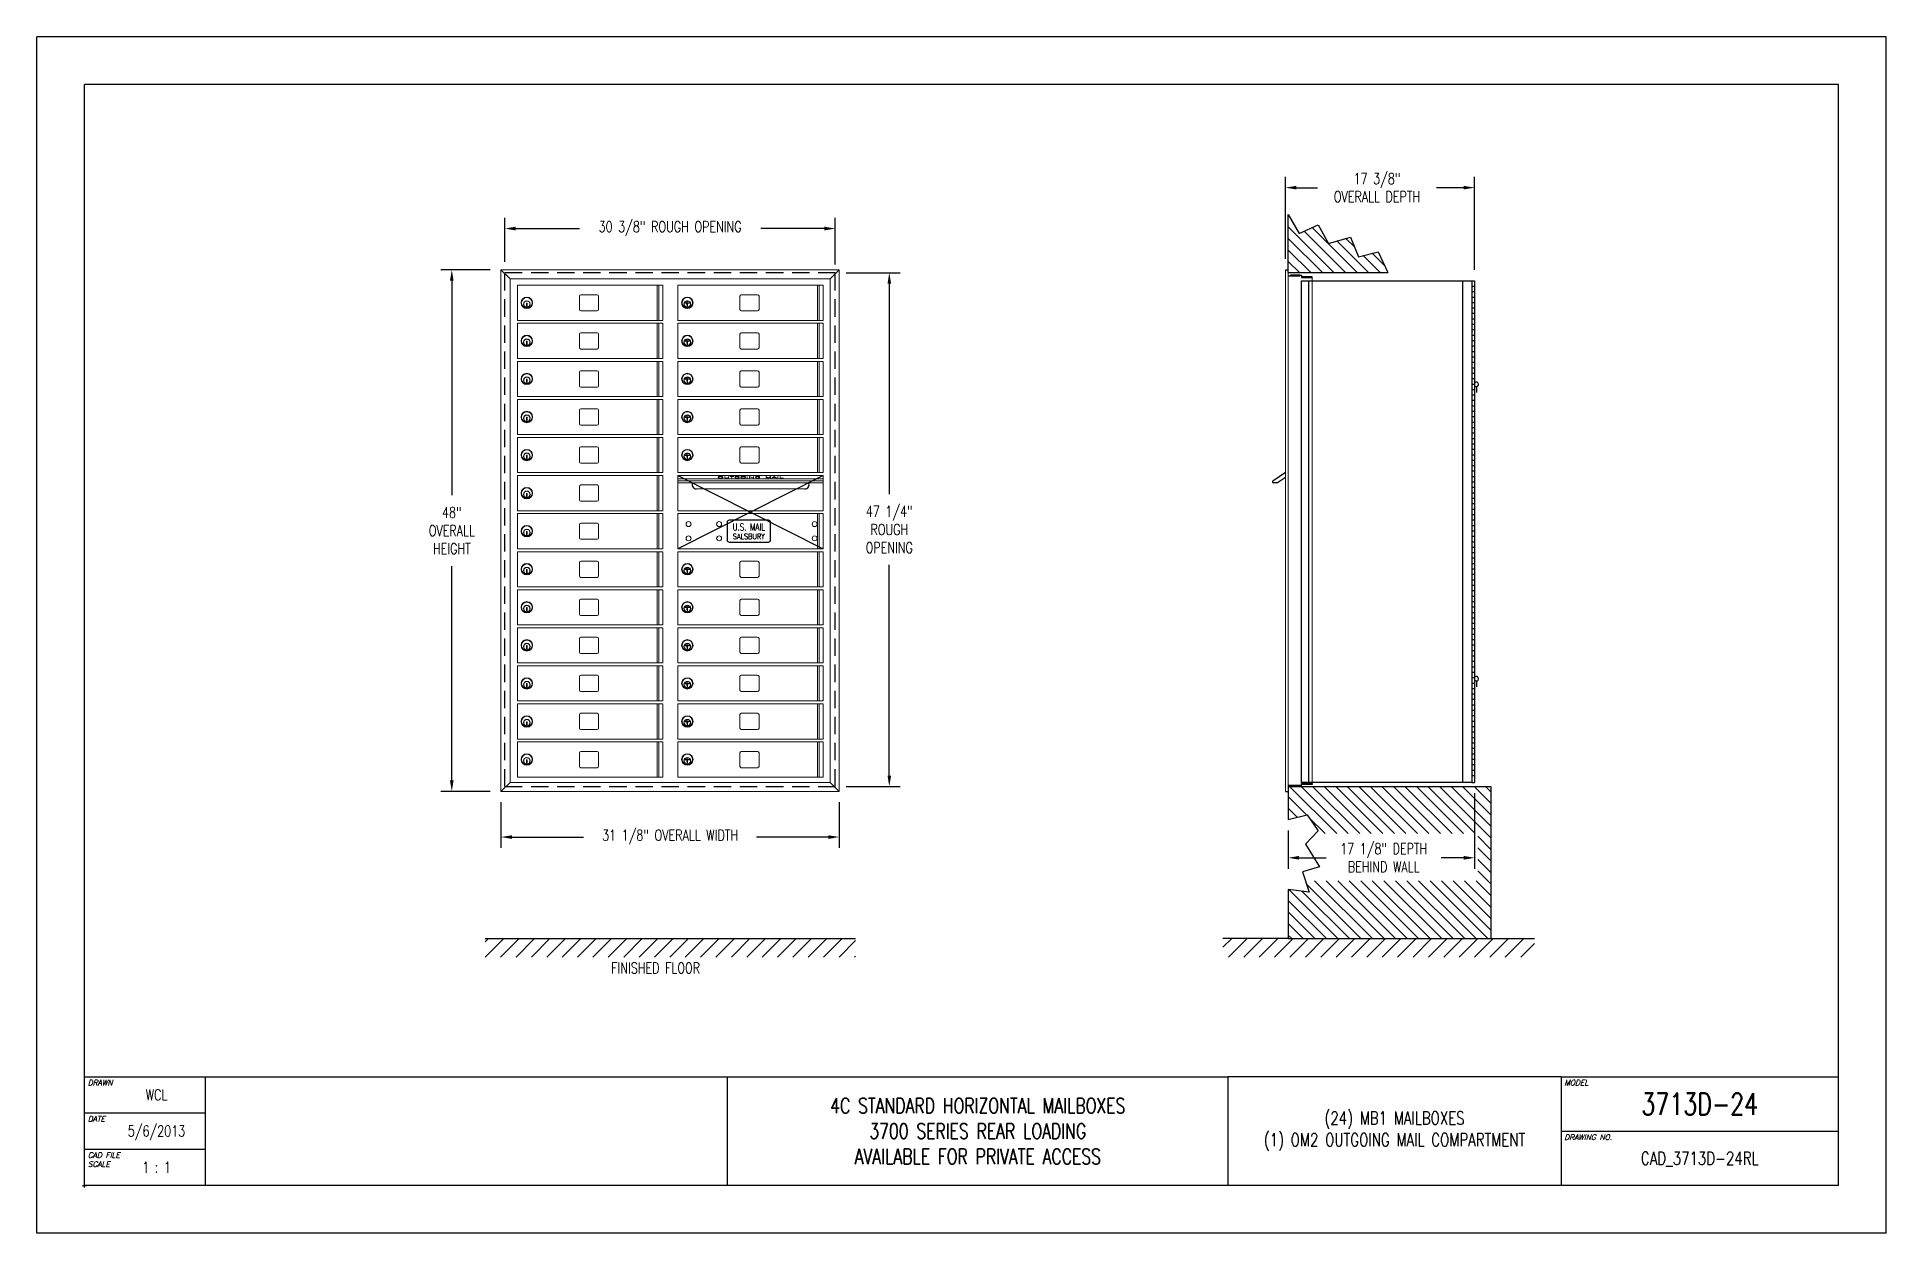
# Model space of a CAD drawing. Header units: inches. Extents: x 0 to 170, y 0 to 110.
import ezdxf
from ezdxf.enums import TextEntityAlignment as Align

# ---------------------------------------------------------------- set-up
doc = ezdxf.new("R2010")
doc.units = ezdxf.units.IN
doc.header["$MEASUREMENT"] = 0
doc.header["$PDMODE"] = 2
doc.header["$PDSIZE"] = 0.2
doc.linetypes.add('HIDDEN', pattern=[0.075, 0.05, -0.025])
doc.styles.add('Simplex Italic', font='SIMPLEX.shx', dxfattribs={"oblique": 15, "height": 3})
doc.styles.add('SQUASHED', font='simplex.shx', dxfattribs={"width": 4})
doc.styles.get("Standard").update_dxf_attribs({"font": 'simplex.shx', "width": 0.75})
doc.dimstyles.get("Standard").update_dxf_attribs({"dimtxt": 1, "dimasz": 1, "dimexe": 1, "dimexo": 1, "dimgap": 1, "dimtad": 0, "dimtih": 1, "dimtoh": 1, "dimdec": 3, "dimzin": 0, "dimdsep": 46, "dimlunit": 5, "dimtxsty": 'Standard', "dimcen": 0, "dimadec": 0, "dimazin": 0, "dimtfac": 1, "dimtdec": 3, "dimtofl": 0, "dimtmove": 0, "dimatfit": 3, "dimfxl": 1, "dimfrac": 2, "dimtolj": 1, "dimtzin": 0, "dimarcsym": 0})

# ---------------------------------------------------------------- blocks, each defined once
blk = doc.blocks.new('*D11')
at = {"color": 0, "lineweight": -2, "transparency": 16777216}
for p, q in [((132.18, 40.45), (132.18, 33.51)), ((115.04, 37.03), (115.04, 33.51)), ((116.04, 34.51), (118.53, 34.51)), ((131.18, 34.51), (129.1, 34.51))]:
    blk.add_line(p, q, dxfattribs=at)
at = {"color": 0, "lineweight": -3, "transparency": 16777216}
for points in [[(116.04, 34.68), (116.04, 34.34), (115.04, 34.51)], [(131.18, 34.68), (131.18, 34.34), (132.18, 34.51)]]:
    blk.add_solid(points, dxfattribs=at)
at = {"layer": 'Defpoints', "color": 0, "lineweight": -3, "transparency": 16777216}
for p in [(132.18, 41.45), (115.04, 38.03), (132.18, 34.51)]:
    blk.add_point(p, dxfattribs=at)
at = {"color": 0, "lineweight": -3, "transparency": 16777216, "insert": (123.82, 34.51), "char_height": 1, "attachment_point": 5}
blk.add_mtext('\\A1;17 1/8" DEPTH\\PBEHIND WALL', dxfattribs=at)
blk = doc.blocks.new('*D12')
at = {"color": 0, "lineweight": -2, "transparency": 16777216}
for p, q in [((114.78, 89.59), (114.78, 97.14)), ((132.18, 88.58), (132.18, 97.14)), ((115.78, 96.14), (117.73, 96.14)), ((131.18, 96.14), (128.66, 96.14))]:
    blk.add_line(p, q, dxfattribs=at)
at = {"color": 0, "lineweight": -3, "transparency": 16777216}
for points in [[(115.78, 96.31), (115.78, 95.98), (114.78, 96.14)], [(131.18, 96.31), (131.18, 95.98), (132.18, 96.14)]]:
    blk.add_solid(points, dxfattribs=at)
at = {"layer": 'Defpoints', "color": 0, "lineweight": -3, "transparency": 16777216}
for p in [(132.18, 96.14), (114.78, 88.59), (132.18, 87.58)]:
    blk.add_point(p, dxfattribs=at)
at = {"color": 0, "lineweight": -3, "transparency": 16777216, "insert": (123.2, 96.14), "char_height": 1, "attachment_point": 5}
blk.add_mtext('\\A1;17 3/8"\\POVERALL DEPTH', dxfattribs=at)
blk = doc.blocks.new('*D7')
at = {"color": 0, "lineweight": -2, "transparency": 16777216}
for p, q in [((41.66, 88.59), (37.14, 88.59)), ((38.14, 87.59), (38.14, 67.86)), ((38.14, 41.62), (38.14, 61.34)), ((41.66, 40.62), (37.14, 40.62))]:
    blk.add_line(p, q, dxfattribs=at)
at = {"color": 0, "lineweight": -3, "transparency": 16777216}
for points in [[(37.97, 87.59), (38.3, 87.59), (38.14, 88.59)], [(37.97, 41.62), (38.3, 41.62), (38.14, 40.62)]]:
    blk.add_solid(points, dxfattribs=at)
at = {"layer": 'Defpoints', "color": 0, "lineweight": -3, "transparency": 16777216}
for p in [(42.66, 88.59), (38.14, 40.62), (42.66, 40.62)]:
    blk.add_point(p, dxfattribs=at)
at = {"color": 0, "lineweight": -3, "transparency": 16777216, "insert": (38.14, 64.6), "char_height": 1, "attachment_point": 5}
blk.add_mtext('\\A1;48"\\POVERALL\\PHEIGHT', dxfattribs=at)
blk = doc.blocks.new('*D8')
at = {"color": 0, "lineweight": -2, "transparency": 16777216}
for p, q in [((42.66, 39.62), (42.66, 35.42)), ((73.76, 39.62), (73.76, 35.42)), ((43.66, 36.42), (50.26, 36.42)), ((72.76, 36.42), (66.16, 36.42))]:
    blk.add_line(p, q, dxfattribs=at)
at = {"color": 0, "lineweight": -3, "transparency": 16777216}
for points in [[(43.66, 36.58), (43.66, 36.25), (42.66, 36.42)], [(72.76, 36.58), (72.76, 36.25), (73.76, 36.42)]]:
    blk.add_solid(points, dxfattribs=at)
at = {"layer": 'Defpoints', "color": 0, "lineweight": -3, "transparency": 16777216}
for p in [(42.66, 40.62), (73.76, 40.62), (73.76, 36.42)]:
    blk.add_point(p, dxfattribs=at)
at = {"color": 0, "lineweight": -3, "transparency": 16777216, "insert": (58.21, 36.42), "char_height": 1, "attachment_point": 5}
blk.add_mtext('\\A1;31 1/8" OVERALL WIDTH', dxfattribs=at)
blk = doc.blocks.new('*D9')
at = {"color": 0, "lineweight": -2, "transparency": 16777216}
for p, q in [((43.02, 89.32), (43.02, 93.38)), ((44.02, 92.38), (49.87, 92.38)), ((72.4, 92.38), (66.55, 92.38)), ((73.4, 89.32), (73.4, 93.38))]:
    blk.add_line(p, q, dxfattribs=at)
at = {"color": 0, "lineweight": -3, "transparency": 16777216}
for points in [[(44.02, 92.55), (44.02, 92.21), (43.02, 92.38)], [(72.4, 92.55), (72.4, 92.21), (73.4, 92.38)]]:
    blk.add_solid(points, dxfattribs=at)
at = {"layer": 'Defpoints', "color": 0, "lineweight": -3, "transparency": 16777216}
for p in [(73.4, 92.38), (43.02, 88.32), (73.4, 88.32)]:
    blk.add_point(p, dxfattribs=at)
at = {"color": 0, "lineweight": -3, "transparency": 16777216, "insert": (58.21, 92.38), "char_height": 1, "attachment_point": 5}
blk.add_mtext('\\A1;30 3/8" ROUGH OPENING', dxfattribs=at)
blk = doc.blocks.new('*D10')
at = {"color": 0, "lineweight": -2, "transparency": 16777216}
for p, q in [((74.4, 88.32), (79.36, 88.32)), ((78.36, 87.32), (78.36, 67.96)), ((78.36, 42.07), (78.36, 61.44)), ((74.4, 41.07), (79.36, 41.07))]:
    blk.add_line(p, q, dxfattribs=at)
at = {"color": 0, "lineweight": -3, "transparency": 16777216}
for points in [[(78.2, 87.32), (78.53, 87.32), (78.36, 88.32)], [(78.2, 42.07), (78.53, 42.07), (78.36, 41.07)]]:
    blk.add_solid(points, dxfattribs=at)
at = {"layer": 'Defpoints', "color": 0, "lineweight": -3, "transparency": 16777216}
for p in [(73.4, 88.32), (73.4, 41.07), (78.36, 41.07)]:
    blk.add_point(p, dxfattribs=at)
at = {"color": 0, "lineweight": -3, "transparency": 16777216, "insert": (78.36, 64.7), "char_height": 1, "attachment_point": 5}
blk.add_mtext('\\A1;47 1/4"\\PROUGH\\POPENING', dxfattribs=at)

msp = doc.modelspace()

# ---------------------------------------------------------------- hatches: boundary and pattern name
at = {"lineweight": -3}
h = msp.add_hatch(dxfattribs=at)
h.set_pattern_fill('ANSI31', color=256, scale=6, angle=90, style=0)
h.set_pattern_definition([(135, (-1614.1793, -323.9679), (-0.5303301, -0.5303301), [])])
h.paths.add_polyline_path([(118.7516, 91.0116), (117.7898, 92.713), (116.051, 91.9363), (115.0404, 93.6746), (115.0404, 88.3237), (124.1828, 88.3237), (123.302, 90.2349), (121.4893, 89.791), (120.7494, 91.6034)])
h = msp.add_hatch(dxfattribs=at)
h.set_pattern_fill('ANSI31', color=256, scale=6, angle=90, style=0)
h.set_pattern_definition([(135, (-1614.1793, -316.9679), (-0.5303301, -0.5303301), [])])
h.paths.add_polyline_path([(115.0404, 41.0737), (115.0404, 40.6167), (115.0404, 38.0332), (116.7818, 38.4677), (117.7814, 36.989), (117.5475, 36.7391), (132.4761, 36.7391), (132.4761, 32.4012), (116.6146, 32.4012), (116.9631, 31.3385), (115.0404, 31.5952), (115.0404, 27.0837), (133.6754, 27.0837), (133.6754, 41.0737)])
h = msp.add_hatch(dxfattribs=at)
h.set_pattern_fill('ANSI31', scale=8, style=0)
h.set_pattern_definition([(45, (-1454.6711, -184.9914), (-0.7071068, 0.7071068), [])])
h.paths.add_polyline_path([(75.2567, 25.3733), (75.2567, 27.0837), (41.1971, 27.0837), (41.1971, 25.3733)])
h = msp.add_hatch(dxfattribs=at)
h.set_pattern_fill('ANSI31', scale=8, style=0)
h.set_pattern_definition([(45, (-1447.1524, -184.9914), (-0.7071068, 0.7071068), [])])
h.paths.add_polyline_path([(109.0404, 27.0837), (109.0404, 25.3733), (137.6754, 25.3733), (137.6754, 27.0837), (131.6754, 27.0837), (115.0404, 27.0837)])

# ---------------------------------------------------------------- linework, layer by layer
at = {"color": 7}
for p, q in [((0, 0), (0, 110)), ((170, 110), (0, 110)), ((170, 0), (170, 110)), ((4.375, 4.375), (4.375, 105.625)), ((165.625, 105.625), (4.375, 105.625)), ((165.625, 4.375), (165.625, 105.625)), ((15.505, 4.375), (15.505, 14.375)), ((63.5, 4.375), (63.5, 14.375)), ((4.375, 11.045), (15.505, 11.045)), ((140.125, 9.375), (165.625, 9.375)), ((4.375, 7.715), (15.505, 7.715)), ((165.625, 4.375), (4.375, 4.375)), ((170, 0), (0, 0))]:
    msp.add_line(p, q, dxfattribs=at)
at = {"color": 7, "lineweight": -3}
for p, q in [((115.0404, 88.3237), (115.0404, 93.6746)), ((115.0404, 93.6746), (116.051, 91.9363)), ((116.051, 91.9363), (117.7898, 92.713)), ((117.7898, 92.713), (118.7516, 91.0116)), ((118.7516, 91.0116), (120.7494, 91.6034)), ((120.7494, 91.6034), (121.4893, 89.791)), ((121.4893, 89.791), (123.302, 90.2349)), ((123.302, 90.2349), (124.1828, 88.3237)), ((114.7754, 88.5867), (115.0404, 88.5867)), ((115.0404, 88.3237), (124.1828, 88.3237)), ((115.0404, 88.0187), (116.1254, 88.0187)), ((116.1054, 88.0827), (115.2454, 88.0827)), ((115.2454, 88.0827), (115.2454, 88.0187)), ((116.1054, 88.0187), (116.1054, 88.0827)), ((116.1254, 88.0867), (116.1254, 88.0187)), ((116.1254, 88.0867), (116.2454, 88.0867)), ((116.2454, 88.0867), (116.2454, 87.8747)), ((116.2454, 87.8747), (117.2454, 87.8747)), ((116.2454, 87.8747), (117.2454, 87.8747)), ((116.2454, 87.5837), (131.9254, 87.5837)), ((116.2454, 41.4487), (116.2454, 87.5837)), ((116.3654, 87.9387), (116.3654, 87.8747)), ((117.2254, 87.9387), (116.3654, 87.9387)), ((116.9454, 41.4487), (116.9454, 87.5837)), ((117.2254, 87.8747), (117.2254, 87.9387)), ((131.0504, 87.5837), (131.0504, 41.4487)), ((131.9254, 87.5837), (131.9254, 41.4487)), ((131.9254, 87.5837), (131.9254, 41.4487)), ((132.1754, 87.5837), (132.1754, 41.4487)), ((115.0404, 41.1847), (116.1254, 41.1847)), ((115.0404, 41.0737), (115.0404, 38.0332)), ((115.0404, 41.0737), (133.6754, 41.0737)), ((115.2454, 41.1207), (115.2454, 41.1847)), ((116.1054, 41.1207), (115.2454, 41.1207)), ((116.1054, 41.1847), (116.1054, 41.1207)), ((116.1254, 41.1167), (116.1254, 41.1847)), ((116.1254, 41.1167), (116.2454, 41.1167)), ((116.2454, 41.4487), (117.2454, 41.4487)), ((131.9254, 41.4487), (116.2454, 41.4487)), ((116.2454, 41.3287), (117.2454, 41.3287)), ((116.2454, 41.1167), (116.2454, 41.3287)), ((116.3654, 41.2647), (116.3654, 41.3287)), ((117.2254, 41.2647), (116.3654, 41.2647)), ((117.2254, 41.3287), (117.2254, 41.2647)), ((133.6754, 41.0737), (133.6754, 27.0837)), ((114.7754, 40.6167), (115.0404, 40.6167)), ((115.0404, 31.5952), (115.0404, 27.0837)), ((41.1971, 27.0837), (75.2567, 27.0837)), ((115.0404, 27.0837), (109.0404, 27.0837)), ((115.0404, 27.0837), (133.6754, 27.0837)), ((133.6754, 27.0837), (137.6754, 27.0837))]:
    msp.add_line(p, q, dxfattribs=at)
at = {"color": 7, "linetype": 'HIDDEN', "lineweight": -3, "ltscale": 32}
for p, q in [((73.3962, 41.0737), (73.3962, 91.7262)), ((43.0212, 88.3237), (73.3962, 88.3237)), ((43.0212, 41.0737), (43.0212, 88.3237)), ((43.0212, 41.0737), (73.3962, 41.0737))]:
    msp.add_line(p, q, dxfattribs=at)
at = {"color": 7, "linetype": 'Continuous', "lineweight": 15}
for p, q in [((42.6607, 88.5867), (73.7567, 88.5867)), ((42.6607, 40.6167), (42.6607, 88.5867)), ((42.6607, 88.5867), (73.7567, 88.5867)), ((42.6607, 88.5867), (43.4927, 87.7547)), ((73.7567, 88.5867), (72.9247, 87.7547)), ((73.7567, 88.5867), (73.7567, 40.6167)), ((114.7754, 88.5867), (114.7754, 40.6167)), ((115.0404, 88.5867), (115.0404, 40.6167)), ((43.4927, 41.4487), (43.4927, 87.7547)), ((43.4927, 87.7547), (72.9247, 87.7547)), ((44.1637, 87.1637), (44.1637, 83.9337)), ((44.1637, 87.1637), (57.5387, 87.1637)), ((57.0198, 87.1637), (57.0198, 83.9337)), ((57.1606, 87.1637), (57.1606, 83.9337)), ((57.5387, 83.9337), (57.5387, 87.1637)), ((58.9177, 87.1637), (58.9177, 83.9337)), ((58.9177, 87.1637), (72.2927, 87.1637)), ((71.7738, 87.1637), (71.7738, 83.9337)), ((71.9146, 87.1637), (71.9146, 83.9337)), ((72.2927, 83.9337), (72.2927, 87.1637)), ((72.9247, 87.7547), (72.9247, 41.4487)), ((117.2454, 87.8747), (117.2454, 41.3287)), ((45.0687, 85.5287), (45.0087, 85.5287)), ((45.0087, 85.5287), (45.0087, 85.2287)), ((45.0087, 85.2287), (45.0687, 85.2287)), ((45.0687, 85.2287), (45.0687, 85.5287)), ((49.8787, 86.1737), (49.8787, 84.9237)), ((51.5037, 86.2987), (50.0037, 86.2987)), ((51.6287, 84.9237), (51.6287, 86.1737)), ((59.8227, 85.5287), (59.7627, 85.5287)), ((59.7627, 85.5287), (59.7627, 85.2287)), ((59.7627, 85.2287), (59.8227, 85.2287)), ((59.8227, 85.2287), (59.8227, 85.5287)), ((64.6327, 86.1737), (64.6327, 84.9237)), ((66.2577, 86.2987), (64.7577, 86.2987)), ((66.3827, 84.9237), (66.3827, 86.1737)), ((44.1637, 83.9337), (57.5387, 83.9337)), ((44.1637, 83.6637), (57.5387, 83.6637)), ((44.1637, 83.6637), (44.1637, 80.4337)), ((50.0037, 84.7987), (51.5037, 84.7987)), ((57.0198, 83.6637), (57.0198, 80.4337)), ((57.1606, 83.6637), (57.1606, 80.4337)), ((57.5387, 80.4337), (57.5387, 83.6637)), ((58.9177, 83.9337), (72.2927, 83.9337)), ((58.9177, 83.6637), (72.2927, 83.6637)), ((58.9177, 83.6637), (58.9177, 80.4337)), ((64.7577, 84.7987), (66.2577, 84.7987)), ((71.7738, 83.6637), (71.7738, 80.4337)), ((71.9146, 83.6637), (71.9146, 80.4337)), ((72.2927, 80.4337), (72.2927, 83.6637)), ((45.0087, 82.0287), (45.0087, 81.7287)), ((45.0687, 82.0287), (45.0087, 82.0287)), ((45.0087, 81.7287), (45.0687, 81.7287)), ((45.0687, 81.7287), (45.0687, 82.0287)), ((49.8787, 82.6737), (49.8787, 81.4237)), ((51.5037, 82.7987), (50.0037, 82.7987)), ((51.6287, 81.4237), (51.6287, 82.6737)), ((59.7627, 82.0287), (59.7627, 81.7287)), ((59.8227, 82.0287), (59.7627, 82.0287)), ((59.7627, 81.7287), (59.8227, 81.7287)), ((59.8227, 81.7287), (59.8227, 82.0287)), ((64.6327, 82.6737), (64.6327, 81.4237)), ((66.2577, 82.7987), (64.7577, 82.7987)), ((66.3827, 81.4237), (66.3827, 82.6737)), ((44.1637, 80.4337), (57.5387, 80.4337)), ((44.1637, 80.1637), (44.1637, 76.9337)), ((44.1637, 80.1637), (57.5387, 80.1637)), ((50.0037, 81.2987), (51.5037, 81.2987)), ((57.0198, 80.1637), (57.0198, 76.9337)), ((57.1606, 80.1637), (57.1606, 76.9337)), ((57.5387, 76.9337), (57.5387, 80.1637)), ((58.9177, 80.4337), (72.2927, 80.4337)), ((58.9177, 80.1637), (58.9177, 76.9337)), ((58.9177, 80.1637), (72.2927, 80.1637)), ((64.7577, 81.2987), (66.2577, 81.2987)), ((71.7738, 80.1637), (71.7738, 76.9337)), ((71.9146, 80.1637), (71.9146, 76.9337)), ((72.2927, 76.9337), (72.2927, 80.1637)), ((45.0687, 78.5287), (45.0087, 78.5287)), ((45.0087, 78.5287), (45.0087, 78.2287)), ((45.0087, 78.2287), (45.0687, 78.2287)), ((45.0687, 78.2287), (45.0687, 78.5287)), ((49.8787, 79.1737), (49.8787, 77.9237)), ((51.5037, 79.2987), (50.0037, 79.2987)), ((51.6287, 77.9237), (51.6287, 79.1737)), ((59.8227, 78.5287), (59.7627, 78.5287)), ((59.7627, 78.5287), (59.7627, 78.2287)), ((59.7627, 78.2287), (59.8227, 78.2287)), ((59.8227, 78.2287), (59.8227, 78.5287)), ((64.6327, 79.1737), (64.6327, 77.9237)), ((66.2577, 79.2987), (64.7577, 79.2987)), ((66.3827, 77.9237), (66.3827, 79.1737)), ((44.1637, 76.9337), (57.5387, 76.9337)), ((44.1637, 76.6637), (57.5387, 76.6637)), ((44.1637, 76.6637), (44.1637, 73.4337)), ((50.0037, 77.7987), (51.5037, 77.7987)), ((57.0198, 76.6637), (57.0198, 73.4337)), ((57.1606, 76.6637), (57.1606, 73.4337)), ((57.5387, 73.4337), (57.5387, 76.6637)), ((58.9177, 76.9337), (72.2927, 76.9337)), ((58.9177, 76.6637), (72.2927, 76.6637)), ((58.9177, 76.6637), (58.9177, 73.4337)), ((64.7577, 77.7987), (66.2577, 77.7987)), ((71.7738, 76.6637), (71.7738, 73.4337)), ((71.9146, 76.6637), (71.9146, 73.4337)), ((72.2927, 73.4337), (72.2927, 76.6637)), ((45.0087, 75.0287), (45.0087, 74.7287)), ((45.0687, 75.0287), (45.0087, 75.0287)), ((45.0687, 74.7287), (45.0687, 75.0287)), ((49.8787, 75.6737), (49.8787, 74.4237)), ((51.5037, 75.7987), (50.0037, 75.7987)), ((51.6287, 74.4237), (51.6287, 75.6737)), ((59.7627, 75.0287), (59.7627, 74.7287)), ((59.8227, 75.0287), (59.7627, 75.0287)), ((59.8227, 74.7287), (59.8227, 75.0287)), ((64.6327, 75.6737), (64.6327, 74.4237)), ((66.2577, 75.7987), (64.7577, 75.7987)), ((66.3827, 74.4237), (66.3827, 75.6737)), ((44.1637, 73.4337), (57.5387, 73.4337)), ((44.1637, 73.1637), (57.5387, 73.1637)), ((44.1637, 73.1637), (44.1637, 69.9337)), ((45.0087, 74.7287), (45.0687, 74.7287)), ((50.0037, 74.2987), (51.5037, 74.2987)), ((57.0198, 73.1637), (57.0198, 69.9337)), ((57.1606, 73.1637), (57.1606, 69.9337)), ((57.5387, 69.9337), (57.5387, 73.1637)), ((58.9177, 73.4337), (72.2927, 73.4337)), ((58.9177, 73.1637), (58.9177, 69.9337)), ((58.9177, 73.1637), (72.2927, 73.1637)), ((59.7627, 74.7287), (59.8227, 74.7287)), ((64.7577, 74.2987), (66.2577, 74.2987)), ((71.7738, 73.1637), (71.7738, 69.9337)), ((71.9146, 73.1637), (71.9146, 69.9337)), ((72.2927, 69.9337), (72.2927, 73.1637)), ((45.0087, 71.5287), (45.0087, 71.2287)), ((45.0687, 71.5287), (45.0087, 71.5287)), ((45.0687, 71.2287), (45.0687, 71.5287)), ((49.8787, 72.1737), (49.8787, 70.9237)), ((51.5037, 72.2987), (50.0037, 72.2987)), ((51.6287, 70.9237), (51.6287, 72.1737)), ((59.8227, 71.5287), (59.7627, 71.5287)), ((59.7627, 71.5287), (59.7627, 71.2287)), ((59.8227, 71.2287), (59.8227, 71.5287)), ((64.6327, 72.1737), (64.6327, 70.9237)), ((66.2577, 72.2987), (64.7577, 72.2987)), ((66.3827, 70.9237), (66.3827, 72.1737)), ((44.1637, 69.9337), (57.5387, 69.9337)), ((45.0087, 71.2287), (45.0687, 71.2287)), ((50.0037, 70.7987), (51.5037, 70.7987)), ((58.9177, 69.9337), (72.2927, 69.9337)), ((59.7627, 71.2287), (59.8227, 71.2287)), ((64.7577, 70.7987), (66.2577, 70.7987)), ((44.1637, 69.6637), (44.1637, 66.4337)), ((44.1637, 69.6637), (57.5387, 69.6637)), ((45.0687, 68.0287), (45.0087, 68.0287)), ((45.0087, 68.0287), (45.0087, 67.7287)), ((45.0687, 67.7287), (45.0687, 68.0287)), ((49.8787, 68.6737), (49.8787, 67.4237)), ((51.5037, 68.7987), (50.0037, 68.7987)), ((51.6287, 67.4237), (51.6287, 68.6737)), ((57.0198, 69.6637), (57.0198, 66.4337)), ((57.1606, 69.6637), (57.1606, 66.4337)), ((57.5387, 66.4337), (57.5387, 69.6637)), ((58.9177, 69.6637), (58.9177, 66.4337)), ((72.2927, 66.4337), (72.2927, 69.6637)), ((44.1637, 66.4337), (57.5387, 66.4337)), ((45.0087, 67.7287), (45.0687, 67.7287)), ((50.0037, 67.2987), (51.5037, 67.2987)), ((44.1637, 66.1637), (57.5387, 66.1637)), ((44.1637, 66.1637), (44.1637, 62.9337)), ((49.8787, 65.1737), (49.8787, 63.9237)), ((51.5037, 65.2987), (50.0037, 65.2987)), ((51.6287, 63.9237), (51.6287, 65.1737)), ((57.0198, 66.1637), (57.0198, 62.9337)), ((57.1606, 66.1637), (57.1606, 62.9337)), ((57.5387, 62.9337), (57.5387, 66.1637)), ((58.9177, 66.1637), (72.2927, 66.1637)), ((58.9177, 66.1637), (58.9177, 62.9337)), ((71.7738, 66.1637), (71.7738, 62.9337)), ((71.9146, 66.1637), (71.9146, 62.9337)), ((72.2927, 62.9337), (72.2927, 66.1637)), ((44.1637, 62.9337), (57.5387, 62.9337)), ((45.0087, 64.5287), (45.0087, 64.2287)), ((45.0687, 64.5287), (45.0087, 64.5287)), ((45.0087, 64.2287), (45.0687, 64.2287)), ((45.0687, 64.2287), (45.0687, 64.5287)), ((50.0037, 63.7987), (51.5037, 63.7987)), ((58.9177, 62.9337), (72.2927, 62.9337)), ((44.1637, 62.6637), (44.1637, 59.4337)), ((44.1637, 62.6637), (57.5387, 62.6637)), ((49.8787, 61.6737), (49.8787, 60.4237)), ((51.5037, 61.7987), (50.0037, 61.7987)), ((51.6287, 60.4237), (51.6287, 61.6737)), ((57.0198, 62.6637), (57.0198, 59.4337)), ((57.1606, 62.6637), (57.1606, 59.4337)), ((57.5387, 59.4337), (57.5387, 62.6637)), ((58.9177, 62.6637), (72.2927, 62.6637)), ((58.9177, 62.6637), (58.9177, 59.4337)), ((64.6327, 61.6737), (64.6327, 60.4237)), ((66.2577, 61.7987), (64.7577, 61.7987)), ((66.3827, 60.4237), (66.3827, 61.6737)), ((71.7738, 62.6637), (71.7738, 59.4337)), ((71.9146, 62.6637), (71.9146, 59.4337)), ((72.2927, 59.4337), (72.2927, 62.6637)), ((45.0687, 61.0287), (45.0087, 61.0287)), ((45.0087, 61.0287), (45.0087, 60.7287)), ((45.0087, 60.7287), (45.0687, 60.7287)), ((45.0687, 60.7287), (45.0687, 61.0287)), ((50.0037, 60.2987), (51.5037, 60.2987)), ((59.7627, 61.0287), (59.7627, 60.7287)), ((59.8227, 61.0287), (59.7627, 61.0287)), ((59.7627, 60.7287), (59.8227, 60.7287)), ((59.8227, 60.7287), (59.8227, 61.0287)), ((64.7577, 60.2987), (66.2577, 60.2987)), ((44.1637, 59.4337), (57.5387, 59.4337)), ((44.1637, 59.1637), (57.5387, 59.1637)), ((44.1637, 59.1637), (44.1637, 55.9337)), ((49.8787, 58.1737), (49.8787, 56.9237)), ((51.5037, 58.2987), (50.0037, 58.2987)), ((51.6287, 56.9237), (51.6287, 58.1737)), ((57.0198, 59.1637), (57.0198, 55.9337)), ((57.1606, 59.1637), (57.1606, 55.9337)), ((57.5387, 55.9337), (57.5387, 59.1637)), ((58.9177, 59.4337), (72.2927, 59.4337)), ((58.9177, 59.1637), (58.9177, 55.9337)), ((58.9177, 59.1637), (72.2927, 59.1637)), ((64.6327, 58.1737), (64.6327, 56.9237)), ((66.2577, 58.2987), (64.7577, 58.2987)), ((66.3827, 56.9237), (66.3827, 58.1737)), ((71.7738, 59.1637), (71.7738, 55.9337)), ((71.9146, 59.1637), (71.9146, 55.9337)), ((72.2927, 55.9337), (72.2927, 59.1637)), ((45.0087, 57.5287), (45.0087, 57.2287)), ((45.0687, 57.5287), (45.0087, 57.5287)), ((45.0087, 57.2287), (45.0687, 57.2287)), ((45.0687, 57.2287), (45.0687, 57.5287)), ((50.0037, 56.7987), (51.5037, 56.7987)), ((59.8227, 57.5287), (59.7627, 57.5287)), ((59.7627, 57.5287), (59.7627, 57.2287)), ((59.7627, 57.2287), (59.8227, 57.2287)), ((59.8227, 57.2287), (59.8227, 57.5287)), ((64.7577, 56.7987), (66.2577, 56.7987)), ((44.1637, 55.9337), (57.5387, 55.9337)), ((44.1637, 55.6637), (57.5387, 55.6637)), ((44.1637, 55.6637), (44.1637, 52.4337)), ((49.8787, 54.6737), (49.8787, 53.4237)), ((51.5037, 54.7987), (50.0037, 54.7987)), ((51.6287, 53.4237), (51.6287, 54.6737)), ((57.0198, 55.6637), (57.0198, 52.4337)), ((57.1606, 55.6637), (57.1606, 52.4337)), ((57.5387, 52.4337), (57.5387, 55.6637)), ((58.9177, 55.9337), (72.2927, 55.9337)), ((58.9177, 55.6637), (58.9177, 52.4337)), ((58.9177, 55.6637), (72.2927, 55.6637)), ((64.6327, 54.6737), (64.6327, 53.4237)), ((66.2577, 54.7987), (64.7577, 54.7987)), ((66.3827, 53.4237), (66.3827, 54.6737)), ((71.7738, 55.6637), (71.7738, 52.4337)), ((71.9146, 55.6637), (71.9146, 52.4337)), ((72.2927, 52.4337), (72.2927, 55.6637)), ((45.0087, 54.0287), (45.0087, 53.7287)), ((45.0687, 54.0287), (45.0087, 54.0287)), ((45.0087, 53.7287), (45.0687, 53.7287)), ((45.0687, 53.7287), (45.0687, 54.0287)), ((50.0037, 53.2987), (51.5037, 53.2987)), ((59.8227, 54.0287), (59.7627, 54.0287)), ((59.7627, 54.0287), (59.7627, 53.7287)), ((59.7627, 53.7287), (59.8227, 53.7287)), ((59.8227, 53.7287), (59.8227, 54.0287)), ((64.7577, 53.2987), (66.2577, 53.2987)), ((44.1637, 52.4337), (57.5387, 52.4337)), ((44.1637, 52.1637), (57.5387, 52.1637)), ((44.1637, 52.1637), (44.1637, 48.9337)), ((49.8787, 51.1737), (49.8787, 49.9237)), ((51.5037, 51.2987), (50.0037, 51.2987)), ((51.6287, 49.9237), (51.6287, 51.1737)), ((57.0198, 52.1637), (57.0198, 48.9337)), ((57.1606, 52.1637), (57.1606, 48.9337)), ((57.5387, 48.9337), (57.5387, 52.1637)), ((58.9177, 52.4337), (72.2927, 52.4337)), ((58.9177, 52.1637), (58.9177, 48.9337)), ((58.9177, 52.1637), (72.2927, 52.1637)), ((64.6327, 51.1737), (64.6327, 49.9237)), ((66.2577, 51.2987), (64.7577, 51.2987)), ((66.3827, 49.9237), (66.3827, 51.1737)), ((71.7738, 52.1637), (71.7738, 48.9337)), ((71.9146, 52.1637), (71.9146, 48.9337)), ((72.2927, 48.9337), (72.2927, 52.1637)), ((45.0087, 50.5287), (45.0087, 50.2287)), ((45.0687, 50.5287), (45.0087, 50.5287)), ((45.0087, 50.2287), (45.0687, 50.2287)), ((45.0687, 50.2287), (45.0687, 50.5287)), ((50.0037, 49.7987), (51.5037, 49.7987)), ((59.8227, 50.5287), (59.7627, 50.5287)), ((59.7627, 50.5287), (59.7627, 50.2287)), ((59.7627, 50.2287), (59.8227, 50.2287)), ((59.8227, 50.2287), (59.8227, 50.5287)), ((64.7577, 49.7987), (66.2577, 49.7987)), ((44.1637, 48.9337), (57.5387, 48.9337)), ((44.1637, 48.6637), (57.5387, 48.6637)), ((44.1637, 48.6637), (44.1637, 45.4337)), ((49.8787, 47.6737), (49.8787, 46.4237)), ((51.5037, 47.7987), (50.0037, 47.7987)), ((51.6287, 46.4237), (51.6287, 47.6737)), ((57.0198, 48.6637), (57.0198, 45.4337)), ((57.1606, 48.6637), (57.1606, 45.4337)), ((57.5387, 45.4337), (57.5387, 48.6637)), ((58.9177, 48.9337), (72.2927, 48.9337)), ((58.9177, 48.6637), (58.9177, 45.4337)), ((58.9177, 48.6637), (72.2927, 48.6637)), ((64.6327, 47.6737), (64.6327, 46.4237)), ((66.2577, 47.7987), (64.7577, 47.7987)), ((66.3827, 46.4237), (66.3827, 47.6737)), ((71.7738, 48.6637), (71.7738, 45.4337)), ((71.9146, 48.6637), (71.9146, 45.4337)), ((72.2927, 45.4337), (72.2927, 48.6637)), ((45.0087, 47.0287), (45.0087, 46.7287)), ((45.0687, 47.0287), (45.0087, 47.0287)), ((45.0087, 46.7287), (45.0687, 46.7287)), ((45.0687, 46.7287), (45.0687, 47.0287)), ((50.0037, 46.2987), (51.5037, 46.2987)), ((59.8227, 47.0287), (59.7627, 47.0287)), ((59.7627, 47.0287), (59.7627, 46.7287)), ((59.7627, 46.7287), (59.8227, 46.7287)), ((59.8227, 46.7287), (59.8227, 47.0287)), ((64.7577, 46.2987), (66.2577, 46.2987)), ((44.1637, 45.4337), (57.5387, 45.4337)), ((44.1637, 45.1637), (57.5387, 45.1637)), ((44.1637, 45.1637), (44.1637, 41.9337)), ((51.5037, 44.2987), (50.0037, 44.2987)), ((57.0198, 45.1637), (57.0198, 41.9337)), ((57.1606, 45.1637), (57.1606, 41.9337)), ((57.5387, 41.9337), (57.5387, 45.1637)), ((58.9177, 45.4337), (72.2927, 45.4337)), ((58.9177, 45.1637), (58.9177, 41.9337)), ((58.9177, 45.1637), (72.2927, 45.1637)), ((66.2577, 44.2987), (64.7577, 44.2987)), ((71.7738, 45.1637), (71.7738, 41.9337)), ((71.9146, 45.1637), (71.9146, 41.9337)), ((72.2927, 41.9337), (72.2927, 45.1637)), ((45.0087, 43.5287), (45.0087, 43.2287)), ((45.0687, 43.5287), (45.0087, 43.5287)), ((45.0087, 43.2287), (45.0687, 43.2287)), ((45.0687, 43.2287), (45.0687, 43.5287)), ((49.8787, 44.1737), (49.8787, 42.9237)), ((50.0037, 42.7987), (51.5037, 42.7987)), ((51.6287, 42.9237), (51.6287, 44.1737)), ((59.8227, 43.5287), (59.7627, 43.5287)), ((59.7627, 43.5287), (59.7627, 43.2287)), ((59.7627, 43.2287), (59.8227, 43.2287)), ((59.8227, 43.2287), (59.8227, 43.5287)), ((64.6327, 44.1737), (64.6327, 42.9237)), ((64.7577, 42.7987), (66.2577, 42.7987)), ((66.3827, 42.9237), (66.3827, 44.1737)), ((42.6607, 40.6167), (43.4927, 41.4487)), ((72.9247, 41.4487), (43.4927, 41.4487)), ((44.1637, 41.9337), (57.5387, 41.9337)), ((58.9177, 41.9337), (72.2927, 41.9337)), ((73.7567, 40.6167), (72.9247, 41.4487)), ((73.7567, 40.6167), (42.6607, 40.6167))]:
    msp.add_line(p, q, dxfattribs=at)
at = {"lineweight": -3}
for p, q in [((131.9254, 87.5837), (132.1754, 87.5837)), ((131.9254, 87.0837), (132.1754, 87.0837)), ((131.9254, 86.5837), (132.1754, 86.5837)), ((131.9254, 86.0837), (132.1754, 86.0837)), ((131.9254, 85.5837), (132.1754, 85.5837)), ((131.9254, 85.0837), (132.1754, 85.0837)), ((131.9254, 84.5837), (132.1754, 84.5837)), ((131.9254, 84.0837), (132.1754, 84.0837)), ((131.9254, 83.5837), (132.1754, 83.5837)), ((131.9254, 83.0837), (132.1754, 83.0837)), ((131.9254, 82.5837), (132.1754, 82.5837)), ((131.9254, 82.0837), (132.1754, 82.0837)), ((131.9254, 81.5837), (132.1754, 81.5837)), ((131.9254, 81.0837), (132.1754, 81.0837)), ((131.9254, 80.5837), (132.1754, 80.5837)), ((131.9254, 80.0837), (132.1754, 80.0837)), ((131.9254, 79.5837), (132.1754, 79.5837)), ((131.9254, 79.0837), (132.1754, 79.0837)), ((131.9254, 78.5837), (132.1754, 78.5837)), ((131.9254, 78.0837), (132.1754, 78.0837)), ((131.9254, 77.5837), (132.1754, 77.5837)), ((131.9254, 77.0837), (132.1754, 77.0837)), ((131.9254, 76.5837), (132.1754, 76.5837)), ((132.3354, 77.8412), (132.3354, 77.3112)), ((131.9254, 76.0837), (132.1754, 76.0837)), ((131.9254, 75.5837), (132.1754, 75.5837)), ((131.9254, 75.0837), (132.1754, 75.0837)), ((131.9254, 74.5837), (132.1754, 74.5837)), ((131.9254, 74.0837), (132.1754, 74.0837)), ((131.9254, 73.5837), (132.1754, 73.5837)), ((131.9254, 73.0837), (132.1754, 73.0837)), ((131.9254, 72.5837), (132.1754, 72.5837)), ((131.9254, 72.0837), (132.1754, 72.0837)), ((131.9254, 71.5837), (132.1754, 71.5837)), ((114.7754, 69.9337), (113.6275, 69.1583)), ((131.9254, 71.0837), (132.1754, 71.0837)), ((131.9254, 70.5837), (132.1754, 70.5837)), ((131.9254, 70.0837), (132.1754, 70.0837)), ((58.9177, 69.6637), (72.2927, 62.9337)), ((72.2927, 69.6637), (58.9177, 62.9337)), ((114.0538, 68.9937), (113.6779, 68.9937)), ((114.7754, 69.4812), (114.0538, 68.9937)), ((131.9254, 69.5837), (132.1754, 69.5837)), ((131.9254, 69.0837), (132.1754, 69.0837)), ((131.9254, 68.5837), (132.1754, 68.5837)), ((131.9254, 68.0837), (132.1754, 68.0837)), ((131.9254, 67.5837), (132.1754, 67.5837)), ((131.9254, 67.0837), (132.1754, 67.0837)), ((131.9254, 66.5837), (132.1754, 66.5837)), ((63.4457, 65.3487), (63.4457, 63.7487)), ((67.2457, 65.5487), (63.6457, 65.5487)), ((67.4457, 63.7487), (67.4457, 65.3487)), ((131.9254, 66.0837), (132.1754, 66.0837)), ((131.9254, 65.5837), (132.1754, 65.5837)), ((131.9254, 65.0837), (132.1754, 65.0837)), ((63.6457, 63.5487), (67.2457, 63.5487)), ((131.9254, 64.5837), (132.1754, 64.5837)), ((131.9254, 64.0837), (132.1754, 64.0837)), ((131.9254, 63.5837), (132.1754, 63.5837)), ((131.9254, 63.0837), (132.1754, 63.0837)), ((131.9254, 62.5837), (132.1754, 62.5837)), ((131.9254, 62.0837), (132.1754, 62.0837)), ((131.9254, 61.5837), (132.1754, 61.5837)), ((131.9254, 61.0837), (132.1754, 61.0837)), ((131.9254, 60.5837), (132.1754, 60.5837)), ((131.9254, 60.0837), (132.1754, 60.0837)), ((131.9254, 59.5837), (132.1754, 59.5837)), ((131.9254, 59.0837), (132.1754, 59.0837)), ((131.9254, 58.5837), (132.1754, 58.5837)), ((131.9254, 58.0837), (132.1754, 58.0837)), ((131.9254, 57.5837), (132.1754, 57.5837)), ((131.9254, 57.0837), (132.1754, 57.0837)), ((131.9254, 56.5837), (132.1754, 56.5837)), ((131.9254, 56.0837), (132.1754, 56.0837)), ((131.9254, 55.5837), (132.1754, 55.5837)), ((131.9254, 55.0837), (132.1754, 55.0837)), ((131.9254, 54.5837), (132.1754, 54.5837)), ((131.9254, 54.0837), (132.1754, 54.0837)), ((131.9254, 53.5837), (132.1754, 53.5837)), ((131.9254, 53.0837), (132.1754, 53.0837)), ((131.9254, 52.5837), (132.1754, 52.5837)), ((131.9254, 52.0837), (132.1754, 52.0837)), ((131.9254, 51.5837), (132.1754, 51.5837)), ((131.9254, 51.0837), (132.1754, 51.0837)), ((131.9254, 50.5837), (132.1754, 50.5837)), ((131.9254, 50.0837), (132.1754, 50.0837)), ((131.9254, 49.5837), (132.1754, 49.5837)), ((132.3354, 50.7712), (132.3354, 50.2412)), ((131.9254, 49.0837), (132.1754, 49.0837)), ((131.9254, 48.5837), (132.1754, 48.5837)), ((131.9254, 48.0837), (132.1754, 48.0837)), ((131.9254, 47.5837), (132.1754, 47.5837)), ((131.9254, 47.0837), (132.1754, 47.0837)), ((131.9254, 46.5837), (132.1754, 46.5837)), ((131.9254, 46.0837), (132.1754, 46.0837)), ((131.9254, 45.5837), (132.1754, 45.5837)), ((131.9254, 45.0837), (132.1754, 45.0837)), ((131.9254, 44.5837), (132.1754, 44.5837)), ((131.9254, 44.0837), (132.1754, 44.0837)), ((131.9254, 43.5837), (132.1754, 43.5837)), ((131.9254, 43.0837), (132.1754, 43.0837)), ((131.9254, 42.5837), (132.1754, 42.5837)), ((131.9254, 42.0837), (132.1754, 42.0837)), ((131.9254, 41.4487), (132.1754, 41.4487)), ((115.0404, 38.0332), (116.7818, 38.4677)), ((116.7818, 38.4677), (117.7814, 36.989)), ((117.7814, 36.989), (116.6219, 35.7501)), ((116.6219, 35.7501), (117.9013, 33.672)), ((117.9013, 33.672), (116.342, 33.2324)), ((116.342, 33.2324), (116.9631, 31.3385)), ((116.9631, 31.3385), (115.0404, 31.5952)), ((4.375, 14.375), (15.505, 14.375)), ((15.505, 14.375), (63.5, 14.375)), ((63.5, 14.375), (109.5, 14.375)), ((140.125, 14.375), (109.5, 14.375)), ((109.5, 14.375), (109.5, 4.375)), ((140.125, 14.375), (165.625, 14.375)), ((140.125, 14.375), (140.125, 4.375))]:
    msp.add_line(p, q, dxfattribs=at)
at = {"linetype": 'Continuous', "lineweight": 15}
for p, q in [((58.9177, 69.6637), (72.2927, 69.6637)), ((58.9177, 69.3637), (72.2928, 69.3637)), ((58.9177, 69.1737), (72.2928, 69.1737)), ((58.9177, 68.9937), (72.2928, 68.9937)), ((60.6203, 68.4337), (70.5903, 68.4337)), ((58.9177, 66.4337), (72.2927, 66.4337))]:
    msp.add_line(p, q, dxfattribs=at)
at = {"color": 7, "linetype": 'Continuous', "lineweight": 15, "extrusion": (1.83338e-14, 6.74315e-15, -1)}
for centre, radius in [((-45.0387, 85.5487), 0.525), ((-45.0387, 85.5487), 0.485), ((-45.0387, 85.4287), 0.3), ((-45.0387, 82.0487), 0.525), ((-45.0387, 82.0487), 0.485), ((-45.0387, 81.9287), 0.3), ((-45.0387, 78.5487), 0.525), ((-45.0387, 78.5487), 0.485), ((-45.0387, 78.4287), 0.3), ((-45.0387, 75.0487), 0.525), ((-45.0387, 75.0487), 0.485), ((-45.0387, 74.9287), 0.3), ((-45.0387, 71.5487), 0.525), ((-45.0387, 71.5487), 0.485), ((-45.0387, 71.4287), 0.3), ((-45.0387, 68.0487), 0.525), ((-45.0387, 68.0487), 0.485), ((-45.0387, 67.9287), 0.3), ((-45.0387, 64.5487), 0.525), ((-45.0387, 64.5487), 0.485), ((-45.0387, 64.4287), 0.3), ((-45.0387, 61.0487), 0.525), ((-45.0387, 61.0487), 0.485), ((-45.0387, 60.9287), 0.3), ((-45.0387, 57.5487), 0.525), ((-45.0387, 57.5487), 0.485), ((-45.0387, 57.4287), 0.3), ((-45.0387, 54.0487), 0.525), ((-45.0387, 54.0487), 0.485), ((-45.0387, 53.9287), 0.3), ((-45.0387, 50.5487), 0.525), ((-45.0387, 50.5487), 0.485), ((-45.0387, 50.4287), 0.3), ((-45.0387, 47.0487), 0.525), ((-45.0387, 47.0487), 0.485), ((-45.0387, 46.9287), 0.3), ((-45.0387, 43.5487), 0.525), ((-45.0387, 43.5487), 0.485), ((-45.0387, 43.4287), 0.3)]:
    msp.add_circle(centre, radius, dxfattribs=at)
at = {"color": 7, "linetype": 'Continuous', "lineweight": 15}
for centre, radius in [((45.0387, 85.4287), 0.31), ((45.0387, 85.4287), 0.285), ((59.7927, 85.4287), 0.31), ((59.7927, 85.4287), 0.285), ((45.0387, 81.9287), 0.31), ((45.0387, 81.9287), 0.285), ((59.7927, 81.9287), 0.31), ((59.7927, 81.9287), 0.285), ((45.0387, 78.4287), 0.31), ((45.0387, 78.4287), 0.285), ((59.7927, 78.4287), 0.31), ((59.7927, 78.4287), 0.285), ((45.0387, 74.9287), 0.31), ((45.0387, 74.9287), 0.285), ((59.7927, 74.9287), 0.31), ((59.7927, 74.9287), 0.285), ((45.0387, 71.4287), 0.31), ((45.0387, 71.4287), 0.285), ((59.7927, 71.4287), 0.31), ((59.7927, 71.4287), 0.285), ((45.0387, 67.9287), 0.31), ((45.0387, 67.9287), 0.285), ((45.0387, 64.4287), 0.31), ((45.0387, 64.4287), 0.285), ((45.0387, 60.9287), 0.31), ((45.0387, 60.9287), 0.285), ((59.7927, 60.9287), 0.31), ((59.7927, 60.9287), 0.285), ((45.0387, 57.4287), 0.31), ((45.0387, 57.4287), 0.285), ((59.7927, 57.4287), 0.31), ((59.7927, 57.4287), 0.285), ((45.0387, 53.9287), 0.31), ((45.0387, 53.9287), 0.285), ((59.7927, 53.9287), 0.31), ((59.7927, 53.9287), 0.285), ((45.0387, 50.4287), 0.31), ((45.0387, 50.4287), 0.285), ((59.7927, 50.4287), 0.31), ((59.7927, 50.4287), 0.285), ((45.0387, 46.9287), 0.31), ((45.0387, 46.9287), 0.285), ((59.7927, 46.9287), 0.31), ((59.7927, 46.9287), 0.285), ((45.0387, 43.4287), 0.31), ((45.0387, 43.4287), 0.285), ((59.7927, 43.4287), 0.31), ((59.7927, 43.4287), 0.285)]:
    msp.add_circle(centre, radius, dxfattribs=at)
at = {"color": 7, "linetype": 'Continuous', "lineweight": 15, "extrusion": (5.68252e-15, 4.67765e-15, -1)}
for centre, radius in [((-59.7927, 85.5487), 0.525), ((-59.7927, 85.5487), 0.485), ((-59.7927, 85.4287), 0.3), ((-59.7927, 82.0487), 0.525), ((-59.7927, 82.0487), 0.485), ((-59.7927, 81.9287), 0.3), ((-59.7927, 78.5487), 0.525), ((-59.7927, 78.5487), 0.485), ((-59.7927, 78.4287), 0.3), ((-59.7927, 75.0487), 0.525), ((-59.7927, 75.0487), 0.485), ((-59.7927, 74.9287), 0.3), ((-59.7927, 71.5487), 0.525), ((-59.7927, 71.5487), 0.485), ((-59.7927, 71.4287), 0.3), ((-59.7927, 61.0487), 0.525), ((-59.7927, 61.0487), 0.485), ((-59.7927, 60.9287), 0.3), ((-59.7927, 57.5487), 0.525), ((-59.7927, 57.5487), 0.485), ((-59.7927, 57.4287), 0.3), ((-59.7927, 54.0487), 0.525), ((-59.7927, 54.0487), 0.485), ((-59.7927, 53.9287), 0.3), ((-59.7927, 50.5487), 0.525), ((-59.7927, 50.5487), 0.485), ((-59.7927, 50.4287), 0.3), ((-59.7927, 47.0487), 0.525), ((-59.7927, 47.0487), 0.485), ((-59.7927, 46.9287), 0.3), ((-59.7927, 43.5487), 0.525), ((-59.7927, 43.5487), 0.485), ((-59.7927, 43.4287), 0.3)]:
    msp.add_circle(centre, radius, dxfattribs=at)
at = {"color": 7, "linetype": 'Continuous', "lineweight": 15, "extrusion": (1.09534e-15, 5.8752e-15, -1)}
for centre in [(-59.9027, 65.2047), (-62.7157, 65.2047), (-59.9027, 63.8927), (-62.7157, 63.8927)]:
    msp.add_circle(centre, 0.23, dxfattribs=at)
at = {"color": 7, "linetype": 'Continuous', "lineweight": 15, "extrusion": (9.67756e-16, 5.8504e-15, -1)}
for centre in [(-71.4977, 65.2047), (-71.4977, 63.8927)]:
    msp.add_circle(centre, 0.23, dxfattribs=at)
at = {"color": 7, "linetype": 'Continuous', "lineweight": 15}
for centre, start, end in [((50.0037, 86.1737), 90, 180), ((51.5037, 86.1737), 0, 90), ((64.7577, 86.1737), 90, 180), ((66.2577, 86.1737), 0, 90), ((50.0037, 84.9237), 180, 270), ((51.5037, 84.9237), 270, 360), ((64.7577, 84.9237), 180, 270), ((66.2577, 84.9237), 270, 360), ((50.0037, 82.6737), 90, 180), ((51.5037, 82.6737), 0, 90), ((64.7577, 82.6737), 90, 180), ((66.2577, 82.6737), 0, 90), ((50.0037, 81.4237), 180, 270), ((51.5037, 81.4237), 270, 360), ((64.7577, 81.4237), 180, 270), ((66.2577, 81.4237), 270, 360), ((50.0037, 79.1737), 90, 180), ((51.5037, 79.1737), 0, 90), ((64.7577, 79.1737), 90, 180), ((66.2577, 79.1737), 0, 90), ((50.0037, 77.9237), 180, 270), ((51.5037, 77.9237), 270, 360), ((64.7577, 77.9237), 180, 270), ((66.2577, 77.9237), 270, 360), ((50.0037, 75.6737), 90, 180), ((51.5037, 75.6737), 0, 90), ((64.7577, 75.6737), 90, 180), ((66.2577, 75.6737), 0, 90), ((50.0037, 74.4237), 180, 270), ((51.5037, 74.4237), 270, 360), ((64.7577, 74.4237), 180, 270), ((66.2577, 74.4237), 270, 360), ((50.0037, 72.1737), 90, 180), ((51.5037, 72.1737), 0, 90), ((64.7577, 72.1737), 90, 180), ((66.2577, 72.1737), 0, 90), ((50.0037, 70.9237), 180, 270), ((51.5037, 70.9237), 270, 360), ((64.7577, 70.9237), 180, 270), ((66.2577, 70.9237), 270, 360), ((50.0037, 68.6737), 90, 180), ((51.5037, 68.6737), 0, 90), ((50.0037, 67.4237), 180, 270), ((51.5037, 67.4237), 270, 360), ((50.0037, 65.1737), 90, 180), ((51.5037, 65.1737), 0, 90), ((50.0037, 63.9237), 180, 270), ((51.5037, 63.9237), 270, 360), ((50.0037, 61.6737), 90, 180), ((51.5037, 61.6737), 0, 90), ((64.7577, 61.6737), 90, 180), ((66.2577, 61.6737), 0, 90), ((50.0037, 60.4237), 180, 270), ((51.5037, 60.4237), 270, 360), ((64.7577, 60.4237), 180, 270), ((66.2577, 60.4237), 270, 360), ((50.0037, 58.1737), 90, 180), ((51.5037, 58.1737), 0, 90), ((64.7577, 58.1737), 90, 180), ((66.2577, 58.1737), 0, 90), ((50.0037, 56.9237), 180, 270), ((51.5037, 56.9237), 270, 360), ((64.7577, 56.9237), 180, 270), ((66.2577, 56.9237), 270, 360), ((50.0037, 54.6737), 90, 180), ((51.5037, 54.6737), 0, 90), ((64.7577, 54.6737), 90, 180), ((66.2577, 54.6737), 0, 90), ((50.0037, 53.4237), 180, 270), ((51.5037, 53.4237), 270, 360), ((64.7577, 53.4237), 180, 270), ((66.2577, 53.4237), 270, 360), ((50.0037, 51.1737), 90, 180), ((51.5037, 51.1737), 0, 90), ((64.7577, 51.1737), 90, 180), ((66.2577, 51.1737), 0, 90), ((50.0037, 49.9237), 180, 270), ((51.5037, 49.9237), 270, 360), ((64.7577, 49.9237), 180, 270), ((66.2577, 49.9237), 270, 360), ((50.0037, 47.6737), 90, 180), ((51.5037, 47.6737), 0, 90), ((64.7577, 47.6737), 90, 180), ((66.2577, 47.6737), 0, 90), ((50.0037, 46.4237), 180, 270), ((51.5037, 46.4237), 270, 360), ((64.7577, 46.4237), 180, 270), ((66.2577, 46.4237), 270, 360), ((50.0037, 44.1737), 90, 180), ((51.5037, 44.1737), 0, 90), ((64.7577, 44.1737), 90, 180), ((66.2577, 44.1737), 0, 90), ((50.0037, 42.9237), 180, 270), ((51.5037, 42.9237), 270, 360), ((64.7577, 42.9237), 180, 270), ((66.2577, 42.9237), 270, 360)]:
    msp.add_arc(centre, 0.125, start, end, dxfattribs=at)
at = {"lineweight": -3}
for centre, radius, start, end in [((132.3354, 78.0512), 0.21, 220.367594, 139.632406), ((60.6203, 68.8237), 0.39, 154.157587, 270), ((70.5903, 68.8237), 0.39, 270, 25.842413), ((113.6779, 69.0837), 0.09, 124.040027, 270), ((63.6457, 65.3487), 0.2, 90, 180), ((67.2457, 65.3487), 0.2, 0, 90), ((63.6457, 63.7487), 0.2, 180, 270), ((67.2457, 63.7487), 0.2, 270, 0), ((132.3354, 50.9812), 0.21, 220.367594, 139.632406)]:
    msp.add_arc(centre, radius, start, end, dxfattribs=at)
at = {"color": 7, "lineweight": -3}
for p in [(59.7927, 85.5487), (59.7927, 82.0487), (59.7927, 78.5487), (59.7927, 75.0487), (59.7927, 71.5487), (59.7927, 61.0487), (59.7927, 57.5487), (59.7927, 54.0487), (59.7927, 50.5487), (59.7927, 47.0487), (59.7927, 43.5487)]:
    msp.add_point(p, dxfattribs=at)
at = {"lineweight": -3}
msp.add_point((4.375, 4.375), dxfattribs=at)

# ---------------------------------------------------------------- texts
at = {"color": 7, "style": 'Simplex Italic', "oblique": 15}
for s, p in [('DRAWN', (4.675, 14.075)), ('MODEL', (140.425, 14.075)), ('DATE', (4.675, 10.745)), ('DRAWING NO.', (140.425, 9.065))]:
    msp.add_text(s, height=0.5, dxfattribs=at).set_placement(p, align=Align.TOP_LEFT)
at = {"color": 7, "width": 0.75}
for s, height, p in [('WCL', 1, (10.9912, 12.71)), ('5/6/2013', 1, (10.9912, 9.385)), ('CAD_3713D-24RL', 1.2, (152.875, 6.875)), ('1 : 1', 1, (10.9912, 6.05))]:
    msp.add_text(s, height=height, dxfattribs=at).set_placement(p, align=Align.MIDDLE_CENTER)
at = {"lineweight": -3, "insert": (65.6053, 69.5137), "char_height": 0.15, "width": 8, "attachment_point": 5, "style": 'SQUASHED'}
msp.add_mtext('OUTGOING MAIL', dxfattribs=at)
at = {"lineweight": -3, "attachment_point": 5}
for s, insert, char_height, width in [('U.S. MAIL', (65.4457, 64.9328), 0.64, 5.611748), ('SALSBURY', (65.4457, 64.0636), 0.5, 5.611748), ('4C STANDARD HORIZONTAL MAILBOXES\\P3700 SERIES REAR LOADING\\PAVAILABLE FOR PRIVATE ACCESS                                                    ', (86.5, 9.375), 1.4, 55.324242), ('(24) MB1 MAILBOXES\\P(1) OM2 OUTGOING MAIL COMPARTMENT                                                 ', (124.8125, 9.375), 1.2, 32.585839)]:
    msp.add_mtext(s, dxfattribs=dict(at, insert=insert, char_height=char_height, width=width))
at = {"color": 7, "lineweight": -3}
for s, insert, char_height, width, attachment_point in [('FINISHED FLOOR', (52.7981, 24.8775), 1, 19.392164, 1), ('3713D-24', (152.875, 12.875), 2, 15.53206, 2)]:
    msp.add_mtext(s, dxfattribs=dict(at, insert=insert, char_height=char_height, width=width, attachment_point=attachment_point))
at = {"color": 7, "lineweight": -3, "insert": (4.675, 7.415), "char_height": 0.5, "width": 6.133886, "attachment_point": 1, "style": 'Simplex Italic'}
msp.add_mtext('CAD FILE\\PSCALE', dxfattribs=at)

# ---------------------------------------------------------------- dimensions: what is measured, and where the dimension line sits
at = {"lineweight": -3}
dim = msp.add_linear_dim(base=(132.1754, 96.1435), p1=(114.7754, 88.5867), p2=(132.1754, 87.5837), text='<>\\POVERALL DEPTH', dimstyle='Standard', override={"dimpost": '"'}, dxfattribs=at)
dim.commit()
dim.dimension.update_dxf_attribs({"geometry": '*D12', "text_midpoint": (123.1992, 96.1435), "dimtype": 160})
at = {"color": 7, "lineweight": -3}
for base, p1, p2, text, picture, middle in [((73.3962, 92.379), (43.0212, 88.3237), (73.3962, 88.3237), '<> ROUGH OPENING', '*D9', (58.2087, 92.379)), ((73.7567, 36.4181), (42.6607, 40.6167), (73.7567, 40.6167), '<> OVERALL WIDTH', '*D8', (58.2087, 36.4181))]:
    dim = msp.add_linear_dim(base=base, p1=p1, p2=p2, text=text, dimstyle='Standard', override={"dimpost": '"'}, dxfattribs=at)
    dim.commit()
    dim.dimension.update_dxf_attribs({"geometry": picture, "text_midpoint": middle})
for base, p1, p2, text, picture, middle in [((38.1376, 40.6167), (42.6607, 88.5867), (42.6607, 40.6167), '<>\\POVERALL\\PHEIGHT', '*D7', (38.1376, 64.6017)), ((78.3649, 41.0737), (73.3962, 88.3237), (73.3962, 41.0737), '<>\\PROUGH\\POPENING', '*D10', (78.3649, 64.6987))]:
    dim = msp.add_linear_dim(base=base, p1=p1, p2=p2, angle=90, text=text, dimstyle='Standard', override={"dimpost": '"'}, dxfattribs=at)
    dim.commit()
    dim.dimension.update_dxf_attribs({"geometry": picture, "text_midpoint": middle})
dim = msp.add_linear_dim(base=(132.1754, 34.5112), p1=(115.0404, 38.0332), p2=(132.1754, 41.4487), text='<> DEPTH\\PBEHIND WALL', dimstyle='Standard', override={"dimpost": '"'}, dxfattribs=at)
dim.commit()
dim.dimension.update_dxf_attribs({"geometry": '*D11', "text_midpoint": (123.8186, 34.5112), "dimtype": 160})

doc.saveas('drawing.dxf')
